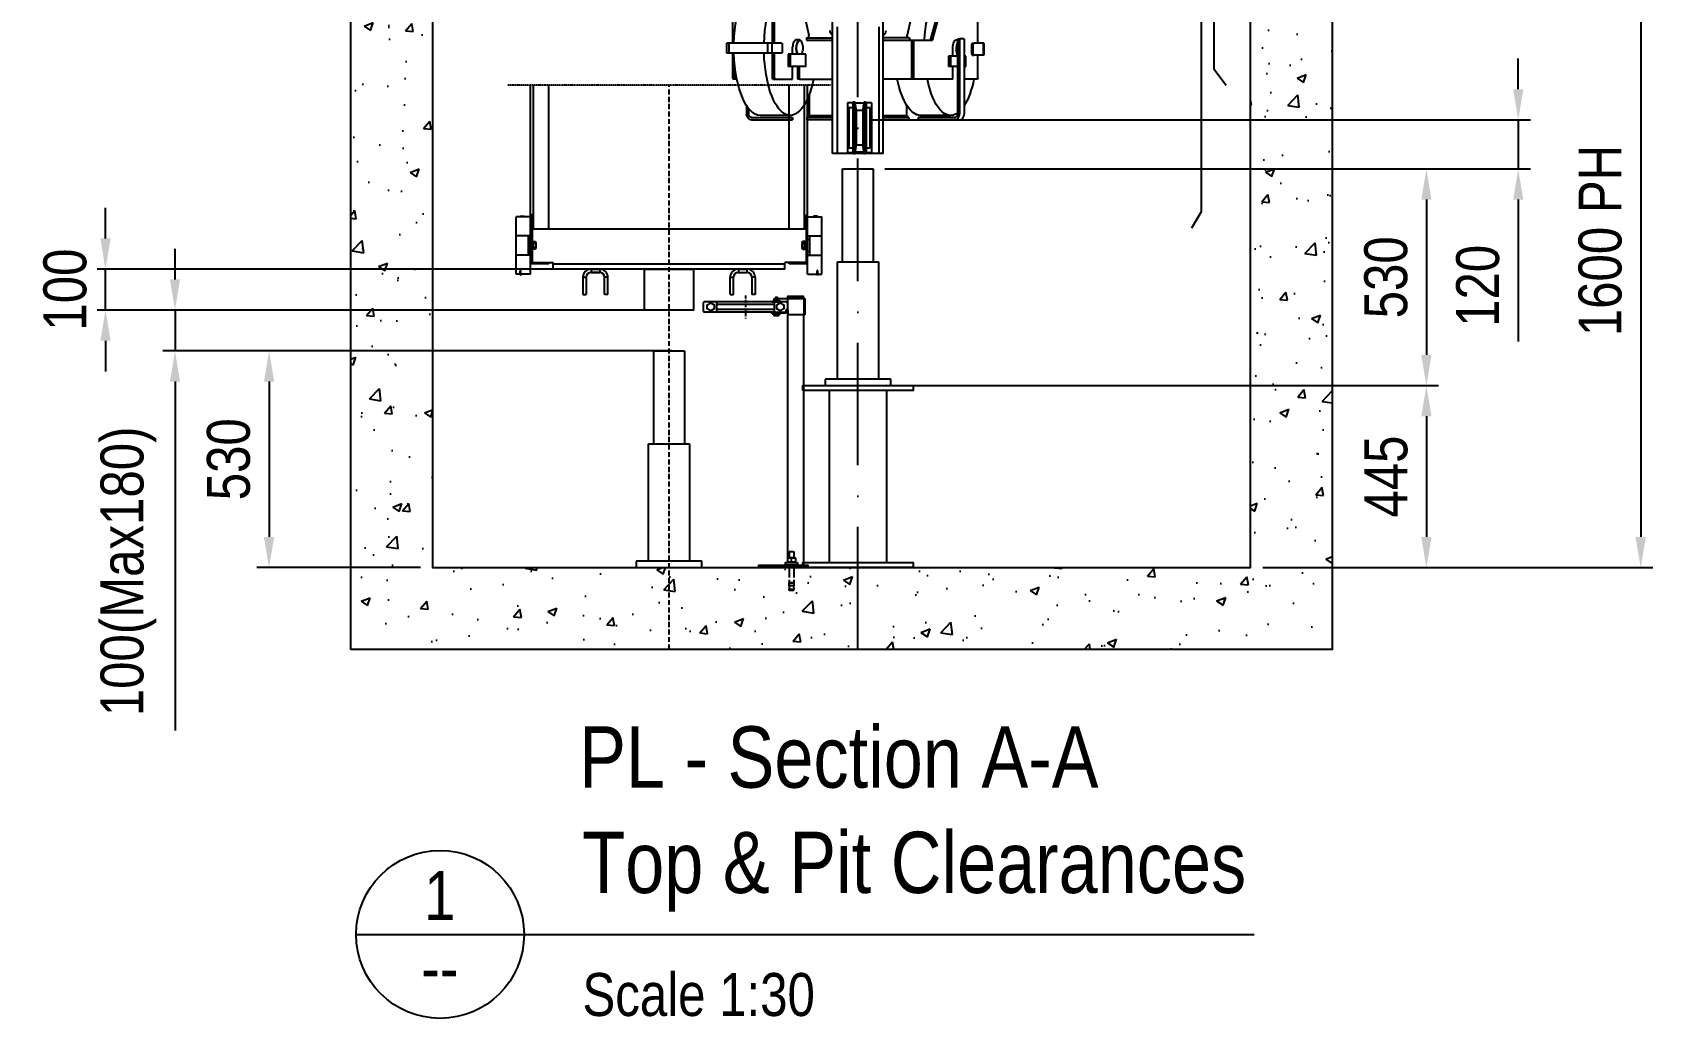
# Model space of a CAD drawing. Header units: millimetres. Extents: x 3615 to 23385, y 1892 to 17185.
# Drawn here: x 5367 to 9357, y 2201 to 4612 of the extents above; entities that cross this region are included whole.
import ezdxf
from ezdxf.enums import TextEntityAlignment as Align

# ---------------------------------------------------------------- set-up
doc = ezdxf.new("R2010")
doc.units = ezdxf.units.MM
doc.header["$MEASUREMENT"] = 0
doc.linetypes.add('ACAD_ISO02W100', pattern=[15, 12, -3])
doc.linetypes.add('ACAD_ISO10W100', pattern=[18, 12, -3, 0, -3])
for name, color, linetype in [('CarSlings', 252, 'Continuous'), ('CONT_25', 1, 'Continuous'), ('CONT_35', 2, 'Continuous'), ('CONT_70', 4, 'Continuous'), ('CWT', 252, 'Continuous'), ('DASH_25', 1, 'ACAD_ISO02W100'), ('DASHD_25', 1, 'ACAD_ISO10W100'), ('DIM_35', 7, 'Continuous'), ('HATCH_35', 2, 'Continuous'), ('TEXT_DWGTITLE', 7, 'Continuous')]:
    doc.layers.add(name, color=color, linetype=linetype)
doc.styles.add('Arial Main', font='ARIALN.TTF')
doc.styles.add('ARIAL-N', font='ARIALN.TTF')
doc.dimstyles.new('KONE_30', dxfattribs={"dimscale": 30, "dimtxt": 3.5, "dimasz": 2.5, "dimexe": 1, "dimexo": 1, "dimgap": 1.5, "dimtad": 1, "dimdec": 0, "dimzin": 0, "dimdsep": 46, "dimtxsty": 'ARIAL-N', "dimcen": 0, "dimclrd": 256, "dimclre": 256, "dimclrt": 256, "dimadec": 1, "dimazin": 3, "dimtfac": 1, "dimtdec": 0, "dimtmove": 0, "dimatfit": 0, "dimfxl": 1, "dimtfill": 1, "dimtolj": 1, "dimtzin": 0, "dimarcsym": 0})

# ---------------------------------------------------------------- blocks, each defined once
blk = doc.blocks.new('M004650412_PL1_PitShaft')
at = {"layer": 'HATCH_35'}
h = blk.add_hatch(dxfattribs=at)
h.set_pattern_fill('AR-CONC', color=254, scale=1.25)
h.set_pattern_definition([(50, (-40, 0), (227.731, -19.924), [23.812, -261.938]), (355, (-40, 0), (-44.054, 238.82), [19.05, -209.55]), (100.451, (-21.02, -1.66), (183.677, 218.897), [20.238, -222.613]), (46.184, (-40, 63.5), (338.85, -52.553), [35.72, -392.906]), (96.636, (-11.76, 59.12), (296.755, 309.283), [30.356, -333.92]), (351.184, (-40, 63.5), (296.755, 309.283), [28.575, -314.325]), (21, (-8.25, 47.62), (189.518, -127.831), [23.812, -261.938]), (326, (-8.25, 47.62), (77.253, 230.235), [19.05, -209.55]), (71.451, (7.54, 36.97), (266.77, 102.403), [20.238, -222.612]), (37.5, (-40, 0), (3.8608, 105.6938), [0, -207.01, 0, -212.725, 0, -210.344]), (7.5, (-40, 0), (83.5246, 125.2257), [0, -121.285, 0, -202.2475, 0, -80.169]), (327.5, (-110.8, 0), (169.4882, -7.161), [0, -79.375, 0, -247.65, 0, -328.6125]), (317.5, (-142.55, 0), (185.1615, 31.783), [0, -103.1875, 0, -164.465, 0, -233.3625])])
h.paths.add_polyline_path([(-1240, 50), (-1240, 1850), (-1040, 1850), (-1040, 250), (960, 250), (960, 1650), (1160, 1650), (1160, 50)])
h.paths.add_polyline_path([(1660, 1650), (1660, 1810), (960, 1810), (960, 1650)])
at = {"layer": 'CONT_70'}
blk.add_lwpolyline([(-1240, 50), (-1240, 1850), (-1040, 1850), (-1040, 250), (960, 250), (960, 1650), (1160, 1650), (1160, 50)], close=True, dxfattribs=at)
at = {"layer": 'DASHD_25', "ltscale": 25}
blk.add_line((0, 50), (0, 6050), dxfattribs=at)
blk = doc.blocks.new('M004650412_PL1_BufferExtension_HE495')
at = {"layer": 'CONT_35', "ltscale": 0.25}
for p, q in [((-70, 483), (-70, 62)), ((70, 483), (70, 62))]:
    blk.add_line(p, q, dxfattribs=at)
for points in [[(-135, 483), (-135, 495), (135, 495), (135, 483)], [(-135, 50), (-135, 62), (135, 62), (135, 50)]]:
    blk.add_lwpolyline(points, close=True, dxfattribs=at)
blk = doc.blocks.new('M004650412_PL1_Car_CYOB47')
at = {"layer": 'CONT_35', "linetype": 'Continuous', "ltscale": 0.25}
for p, q in [((-37.5, 530), (37.5, 530)), ((-37.5, 303), (-37.5, 530)), ((37.5, 530), (37.5, 303)), ((-50, 303), (50, 303)), ((-50, 16), (-50, 303)), ((50, 303), (50, 16)), ((-80, 16), (-80, 0)), ((80, 16), (-80, 16)), ((-80, 0), (80, 0)), ((80, 0), (80, 16))]:
    blk.add_line(p, q, dxfattribs=at)
blk = doc.blocks.new('M004650412_PL1_Car_CYOB47_with_extension')
for name, p in [('M004650412_PL1_Car_CYOB47', (0, 495)), ('M004650412_PL1_BufferExtension_HE495', (0, 0))]:
    blk.add_blockref(name, p)
blk = doc.blocks.new('M004650412_PL1_Pit_Car_GuideShoe_0')
at = {"layer": 'CONT_35'}
for p, q in [((-16.2, 123.8), (-29.1, 123.8)), ((-29.1, 123.8), (-29.1, 1.7)), ((-16.5, 122.4), (-16.5, 3.1)), ((-14, 122.4), (-14, 100.6)), ((13.9, 122.7), (-13.9, 122.7)), ((-10.5, 125.5), (-13.4, 125.5)), ((-10.5, 123), (-13.4, 123)), ((-10.5, 125.5), (-10.5, 123)), ((13.4, 125.5), (10.5, 125.5)), ((10.5, 125.5), (10.5, 123)), ((13.4, 123), (10.5, 123)), ((14, 100.6), (14, 122.4)), ((29.1, 123.8), (16.2, 123.8)), ((16.5, 122.4), (16.5, 3.1)), ((29.1, 123.8), (29.1, 1.7)), ((-16, 111.8), (-26, 111.8)), ((-26, 111.8), (-26, 13.7)), ((14, 104.7), (-14, 104.7)), ((-14, 100.6), (-14, 24.9)), ((-10, 99.8), (-14, 99.8)), ((-10.2, 98.9), (-10.2, 26.6)), ((-10, 99.8), (-8.3, 102)), ((-8.2, 104.7), (-8.2, 20.7)), ((8.2, 104.7), (8.2, 20.7)), ((8.3, 102), (10, 99.8)), ((14, 99.8), (10, 99.8)), ((10.3, 98.9), (10.3, 26.6)), ((14, 100.6), (14, 24.9)), ((26, 111.8), (16, 111.8)), ((26, 13.7), (26, 111.8)), ((-16.2, 1.7), (-29.1, 1.7)), ((-26, 13.7), (-16, 13.7)), ((-14, 26.6), (-10.2, 26.6)), ((-14, 24.9), (-14, 3.1)), ((-14, 20.7), (14, 20.7)), ((13.9, 2.7), (-13.9, 2.7)), ((-13.4, 2.5), (-10.5, 2.5)), ((-13.4, 0), (-10.5, 0)), ((-10.5, 0), (-10.5, 2.5)), ((-10, 25.7), (-8.3, 23.5)), ((8.3, 23.5), (10, 25.7)), ((10.3, 26.6), (14, 26.6)), ((10.5, 0), (10.5, 2.5)), ((10.5, 2.5), (13.4, 2.5)), ((10.5, 0), (13.4, 0)), ((14, 3.1), (14, 24.9)), ((16, 13.7), (26, 13.7)), ((29.1, 1.7), (16.2, 1.7))]:
    blk.add_line(p, q, dxfattribs=at)
for centre, radius, start, end in [((-13.4, 122.4), 3.1, 90, 180), ((-13.4, 122.4), 0.6, 90, 180), ((-68.2, 104.7), 60, 0, 17.4576), ((68.2, 104.7), 60, 162.5424, 180), ((13.4, 122.4), 3.1, 0, 90), ((13.4, 122.4), 0.6, 0, 90), ((-13.4, 3.1), 3.1, 180, 270), ((-13.4, 3.1), 0.6, 180, 270), ((-68.2, 20.7), 60, 342.5424, 0), ((68.2, 20.7), 60, 180, 197.4576), ((13.4, 3.1), 3.1, 270, 0), ((13.4, 3.1), 0.6, 270, 0)]:
    blk.add_arc(centre, radius, start, end, dxfattribs=at)
for centre, major_axis, ratio, start_param, end_param in [((-9.8, 98.9), (0, -1), 0.4, -2.660705, -1.570796), ((-9.2, 102.2), (-1, 0), 0.521739, 2.761086, 3.141593), ((9.3, 102.2), (-1, 0), 0.521739, 0, 0.380506), ((9.9, 98.9), (0, -1), 0.4, -4.712389, -3.62248), ((-9.8, 26.6), (0, -1), 0.4, -1.570796, -0.480887), ((-9.2, 23.3), (-1, 0), 0.521739, 3.141593, 3.522099), ((9.3, 23.3), (-1, 0), 0.521739, -0.380506, 0), ((9.9, 26.6), (0, -1), 0.4, 0.480887, 1.570796)]:
    blk.add_ellipse(centre, major_axis=major_axis, ratio=ratio, start_param=start_param, end_param=end_param, dxfattribs=at)
blk = doc.blocks.new('M004650412_PL1_CarSling')
at = {"layer": 'CONT_35'}
for p, q in [((-62, -82), (-62, 3573)), ((62, -82), (62, 3573)), ((-306.2, 188), (-306.2, 350)), ((-209, 188), (-209, 350)), ((-204.3, 188), (-204.3, 350)), ((-153, 357), (-120, 207)), ((153, 357), (120, 207)), ((177.2, 195), (217, 338)), ((181.9, 195), (221.6, 338)), ((293.5, 188), (293.5, 350)), ((-125.7, 201), (-125.7, 195)), ((-125.7, 201), (-62, 201)), ((-120, 201), (-120, 207)), ((-51, 228), (-51, -82)), ((51, 228), (51, -82)), ((125.7, 201), (62, 201)), ((120, 201), (120, 207)), ((125.7, 201), (125.7, 195)), ((-320.7, 163), (-320.7, 188)), ((-186.4, 188), (-320.7, 188)), ((-186.4, 163), (-320.7, 163)), ((-315.7, 188), (-315.7, 163)), ((-306.2, 102.5), (-306.2, 163)), ((-221.3, 188), (-221.3, 163)), ((-210.8, 188), (-210.8, 163)), ((-209, 102.5), (-209, 163)), ((-204.3, 102.5), (-204.3, 163)), ((-186.4, 188), (-185.5, 185.5)), ((-185.5, 165.5), (-186.4, 163)), ((-185.5, 185.5), (-185.5, 165.5)), ((-170.3, 161), (-170.3, 131)), ((-127.8, 161), (-170.3, 161)), ((-165.7, 161), (-165.7, 131)), ((-160.1, 161), (-160.1, 178)), ((-143, 195.5), (-153, 195.5)), ((-127.8, 131), (-127.8, 161)), ((-125.7, 195), (-62, 195)), ((62, 195), (181.9, 195)), ((132.8, 195), (131.8, 192.5)), ((131.8, 102.5), (131.8, 192.5)), ((136.5, 192.5), (137.4, 195)), ((136.5, 102.5), (136.5, 192.5)), ((231.8, 156), (231.8, 173)), ((244.6, 198), (243.6, 195.5)), ((243.6, 195.5), (243.6, 14)), ((244.6, 198), (249.2, 198)), ((248.3, 195.5), (249.2, 198)), ((248.3, 195.5), (248.3, 14)), ((258.7, 198), (249.2, 198)), ((258.7, 198), (259.6, 195.5)), ((259.6, 195.5), (259.6, 14)), ((279.3, 188), (278.3, 185.5)), ((278.3, 160.5), (278.3, 185.5)), ((278.3, 160.5), (279.3, 158)), ((279.3, 188), (283, 188)), ((282, 185.5), (283, 188)), ((282, 160.5), (282, 185.5)), ((283, 158), (282, 160.5)), ((308, 188), (283, 188)), ((307.4, 158), (307.4, 188)), ((308, 188), (308, 158)), ((-301.5, 102.5), (-301.5, 139.8)), ((-127.8, 131), (-170.3, 131)), ((-160.1, 100), (-160.1, 131)), ((-147.3, 100), (-147.3, 131)), ((-142.7, 100), (-142.7, 131)), ((221.6, 156), (221.6, 131)), ((243.6, 156), (221.6, 156)), ((243.6, 131), (221.6, 131)), ((226.2, 156), (226.2, 131)), ((231.8, 100), (231.8, 131)), ((264.1, 156), (259.6, 156)), ((259.6, 131), (264.1, 131)), ((264.1, 131), (264.1, 156)), ((279.3, 158), (283, 158)), ((308, 158), (283, 158)), ((293.5, 102.5), (293.5, 158)), ((-306.2, 102.5), (-305.2, 100)), ((-296, 100), (-305.2, 100)), ((-300.6, 100), (-301.5, 102.5)), ((-208, 100), (-209, 102.5)), ((-208, 100), (-203.4, 100)), ((-204.3, 102.5), (-203.4, 100)), ((-203.4, 100), (-160.1, 100)), ((-142.7, 100), (-147.3, 100)), ((-142.7, 100), (-62, 100)), ((-142.3, 100), (-142.3, 99.9)), ((231.8, 100), (62, 100)), ((131.8, 102.5), (132.8, 100)), ((137.4, 100), (136.5, 102.5)), ((292.5, 100), (259.6, 100)), ((293.5, 102.5), (292.5, 100)), ((-119, 62.6), (-119, 10)), ((-272.3, 35.7), (-272.3, 14)), ((-267.7, 29), (-267.7, 14)), ((-260.3, 6), (-160.1, 6)), ((-260.3, 0), (-160.1, 0)), ((-165.6, 11), (-239.1, 11)), ((-160.1, 6), (-160.1, 0)), ((-124.7, 6), (-124.7, 0)), ((-62, 6), (-124.7, 6)), ((-62, 0), (-124.7, 0)), ((-120, 10), (-120, 6)), ((-62, 10), (-120, 10)), ((120, 10), (62, 10)), ((124.7, 6), (62, 6)), ((124.7, 0), (62, 0)), ((119, 36.3), (119, 10)), ((120, 10), (120, 6)), ((124.7, 6), (124.7, 0)), ((147.4, 6), (147.4, 0)), ((236.2, 6), (147.4, 6)), ((247.6, 0), (147.4, 0)), ((226.6, 11), (153.1, 11)), ((62, -82), (-62, -82))]:
    blk.add_line(p, q, dxfattribs=at)
for centre, radius, start, end in [((-57, 219), 12, 180, 245.3757), ((57, 219), 12, 294.6243, 0), ((-142.7, 189.9), 4.69, 55.7562, 59.5876)]:
    blk.add_arc(centre, radius, start, end, dxfattribs=at)
at = {"layer": 'CONT_35', "extrusion": (0, 0, -1)}
for centre, start_param, end_param in [((-239.1, 173), 4.802331, 6.283185), ((226.6, 173), 4.84451, 6.133344), ((-165.6, 173), 4.802331, 5.544469), ((-239.1, 178), 3.141593, 4.622447), ((-165.6, 178), 8.339951, 10.905633), ((153.1, 178), 3.141593, 4.226419), ((226.6, 178), 2.873564, 4.226419), ((226.6, 178), 2.056766, 2.602933)]:
    blk.add_ellipse(centre, major_axis=(0, 167), ratio=0.385551, start_param=start_param, end_param=end_param, dxfattribs=at)
at = {"layer": 'CONT_35'}
for points, knots in [([(-153, 195.6), (-154.2, 195), (-156.4, 192.4), (-159.3, 184.8), (-160.1, 177.9), (-160.1, 178)], [0, 0, 0, 0, 0.162988, 0.393765, 1, 1, 1, 1]), ([(-143, 195.5), (-145.1, 195.5), (-147.5, 192.6), (-149, 189.3), (-150.2, 185.7), (-151.2, 180.7), (-151.7, 174.2), (-151.4, 172.6), (-150.5, 166.4), (-149.3, 162.7), (-148.6, 161)], [0, 0, 0, 0, 0.147741, 0.203378, 0.266007, 0.408332, 0.564924, 0.72373, 0.872397, 1, 1, 1, 1]), ([(-147.1, 161), (-147.9, 162.7), (-149.2, 166.6), (-150.2, 173.1), (-150.3, 175.1), (-149.7, 181.9), (-148.2, 187.7), (-146.4, 191.6), (-144.6, 193.6), (-143.2, 194.4), (-141.7, 194.6), (-140.8, 194.2), (-140.3, 194)], [0, 0, 0, 0, 0.12898, 0.283006, 0.44813, 0.608468, 0.748944, 0.858329, 0.900389, 0.935436, 0.966959, 1, 1, 1, 1]), ([(-139.5, 193.4), (-140.5, 194.5), (-141.3, 195.1), (-142.3, 195.5), (-143, 195.5)], [0, 0, 0, 0, 0.280787, 1, 1, 1, 1]), ([(-137.1, 161), (-136.3, 162.7), (-135, 166.6), (-134, 173.1), (-133.9, 175.1), (-134.5, 181.9), (-136, 187.7), (-137.8, 191.6), (-139.4, 193.3), (-140, 193.8), (-140.1, 193.8)], [0, 0, 0, 0, 0.1289801, 0.283006, 0.4481304, 0.6084675, 0.748944, 0.8583295, 0.9003891, 0.9084269, 0.9084269, 0.9084269, 0.9084269]), ([(231.8, 173), (231.8, 177.9), (232.5, 184.8), (235.5, 192.4), (237.7, 195), (238.8, 195.6)], [0, 0, 0, 0, 0.606235, 0.837012, 1, 1, 1, 1]), ([(243.6, 190.8), (242.5, 188.4), (240.9, 182.6), (240.1, 173.6), (240.7, 164.4), (242.2, 158.5), (243.3, 156)], [0, 0, 0, 0, 0.224526, 0.494938, 0.768084, 1, 1, 1, 1]), ([(-260.3, 0), (-261.8, 0), (-265, 0.7), (-269, 4.6), (-271.7, 8.9), (-272.3, 12.3), (-272.3, 14)], [0, 0, 0, 0, 0.241024, 0.487401, 0.741156, 1, 1, 1, 1]), ([(-260.3, 6), (-262.2, 6), (-266.2, 7.9), (-267.7, 12), (-267.7, 14)], [0, 0, 0, 0, 0.486364, 1, 1, 1, 1]), ([(236.2, 6), (238.1, 6), (242.2, 7.9), (243.6, 12), (243.6, 14)], [0, 0, 0, 0, 0.486364, 1, 1, 1, 1]), ([(236.2, 0), (237.8, 0), (241, 0.7), (245, 3.6), (247.7, 8.9), (248.3, 12.3), (248.3, 14)], [0, 0, 0, 0, 0.241024, 0.487401, 0.741156, 1, 1, 1, 1]), ([(247.6, 0), (249.1, 0), (252.4, 0.7), (256.4, 3.6), (259, 8.9), (259.6, 12.3), (259.6, 14)], [0, 0, 0, 0, 0.241024, 0.487401, 0.741156, 1, 1, 1, 1])]:
    blk.add_open_spline(points, degree=3, knots=knots, dxfattribs=at)
for points in [[(-151.4, 196), (-151.9, 196), (-152.5, 195.8), (-153, 195.6)], [(-149.7, 195.6), (-150.2, 195.8), (-150.8, 196), (-151.4, 196)], [(238.8, 195.6), (239.3, 195.8), (239.9, 196), (240.5, 196)], [(240.5, 196), (241.1, 196), (241.7, 195.8), (243.6, 195.5)]]:
    blk.add_open_spline(points, degree=3, dxfattribs=at)
blk.add_blockref('M004650412_PL1_Pit_Car_GuideShoe_0', (3.7, -82))
blk = doc.blocks.new('M004650412_PL1_Cwt_CYOB47')
at = {"layer": 'CONT_35', "linetype": 'Continuous', "ltscale": 0.25}
for p, q in [((-37.5, 530), (37.5, 530)), ((-37.5, 303), (-37.5, 530)), ((37.5, 530), (37.5, 303)), ((-50, 303), (50, 303)), ((-50, 16), (-50, 303)), ((50, 303), (50, 16)), ((-80, 16), (-80, 0)), ((80, 16), (-80, 16)), ((-80, 0), (80, 0)), ((80, 0), (80, 16))]:
    blk.add_line(p, q, dxfattribs=at)
blk = doc.blocks.new('M004650412_PL1_Cwt_CYOB47_without_extension')
blk.add_blockref('M004650412_PL1_Cwt_CYOB47', (0, 0))
blk = doc.blocks.new('M004650412_PL1_LanDoorA_0')
at = {"layer": 'CONT_35', "ltscale": 0.25}
for p, q in [((-90, 0), (-90, -400)), ((-90, -400), (-60, -440))]:
    blk.add_line(p, q, dxfattribs=at)
blk = doc.blocks.new('M004650412_PL1_CarDoorA')
at = {"layer": 'CONT_35', "ltscale": 0.25}
blk.add_lwpolyline([(50, -30), (50, -750), (27, -790)], dxfattribs=at)
blk = doc.blocks.new('M004650412_PL1_Car_CompensationCableGuide')
at = {"layer": 'CONT_25', "ltscale": 30.7}
for p, q in [((-102.5, 627), (-102.5, 648)), ((73.5, 650), (-100.5, 650)), ((-70.8, 647), (-70.8, 628)), ((70.4, 643.5), (-70.4, 643.5)), ((70.8, 628), (70.8, 647)), ((78.5, 658), (102.5, 658)), ((102.5, 662), (102.5, 659)), ((141.5, 658), (102.5, 658)), ((141.5, 663), (103.5, 663)), ((142.5, 659), (142.5, 662)), ((73.5, 625), (-100.5, 625)), ((70.4, 631.5), (-70.4, 631.5)), ((99.5, 625), (98.5, 625)), ((102.5, 628), (102.5, 630.8)), ((102.5, 630.8), (102.5, 12)), ((142.5, 6), (142.5, 618))]:
    blk.add_line(p, q, dxfattribs=at)
at = {"layer": 'CONT_25', "ltscale": 10}
for p, q in [((65.5, 651.6), (71.2, 651.6)), ((65.5, 651.6), (65.5, 650)), ((65.5, 650), (73.5, 650)), ((73.5, 651.6), (70.5, 651.6)), ((72.5, 658), (72.5, 656.8)), ((72.5, 650), (72.5, 650)), ((72.5, 650), (72.5, 650)), ((72.6, 652), (72.6, 656.4)), ((75.5, 651.6), (75.5, 651.6)), ((65.5, 622), (71.2, 622)), ((65.5, 622), (65.5, 620.4)), ((65.5, 620.4), (75.5, 620.4)), ((85.5, 622), (70.5, 622)), ((80.5, 620), (70.5, 620)), ((79.8, 616.4), (71.2, 616.4)), ((72.5, 620.4), (72.5, 620.4)), ((72.6, 616.8), (72.6, 620)), ((78.4, 616.8), (78.4, 620)), ((78.5, 620.4), (78.5, 620.4)), ((80.5, 620.4), (85.5, 620.4)), ((85.5, 622), (85.5, 620.4))]:
    blk.add_line(p, q, dxfattribs=at)
at = {"layer": 'CONT_25', "ltscale": 0.6}
for p, q in [((85.5, 651.6), (73.5, 651.6)), ((99.5, 650), (73.5, 650)), ((78.4, 652), (78.4, 656.4)), ((78.5, 656.8), (78.5, 658)), ((85.5, 651.6), (85.5, 650)), ((102.5, 658), (102.5, 630.8)), ((142.5, 658), (142.5, 618)), ((73.5, 625), (98.5, 625)), ((112.5, 14.2), (112.5, 23.1))]:
    blk.add_line(p, q, dxfattribs=at)
at = {"layer": 'CONT_25'}
for p, q in [((103.5, 658), (145.5, 658)), ((145.5, 658), (145.5, 618)), ((63.5, 622), (63.5, 625)), ((63.5, 625), (73.5, 625)), ((98.5, 622), (63.5, 622)), ((98.5, 628), (98.5, 622)), ((104.5, 618), (104.5, 628)), ((145.5, 618), (104.5, 618))]:
    blk.add_line(p, q, dxfattribs=at)
at = {"layer": 'CONT_25', "ltscale": 2}
for p, q in [((103, 23.1), (106.3, 23.9)), ((103, 23.9), (103, 23.1)), ((106.3, 23.9), (103, 23.9)), ((103, 23.1), (103, 14.2)), ((103, 14.2), (103, 13.4)), ((106.3, 13.4), (103, 14.2)), ((103, 13.4), (106.3, 13.4)), ((106.3, 23.9), (109.2, 23.9)), ((109.2, 13.4), (106.3, 13.4)), ((107.5, 39.3), (106.5, 38.3)), ((106.5, 38.3), (106.5, 23.9)), ((106.5, 13.4), (106.5, 12)), ((107.5, 39.3), (117.5, 39.3)), ((109.2, 23.9), (112.5, 23.1)), ((115.8, 23.9), (109.2, 23.9)), ((112.5, 14.2), (109.2, 13.4)), ((109.2, 13.4), (115.8, 13.4)), ((112.5, 23.1), (115.8, 23.9)), ((115.8, 13.4), (112.5, 14.2)), ((115.8, 23.9), (118.7, 23.9)), ((118.7, 13.4), (115.8, 13.4)), ((117.5, 39.3), (118.5, 38.3)), ((118.5, 38.3), (118.5, 23.9)), ((118.5, 13.4), (118.5, 12)), ((118.7, 23.9), (122, 23.1)), ((122, 23.9), (118.7, 23.9)), ((122, 14.2), (118.7, 13.4)), ((118.7, 13.4), (122, 13.4)), ((122, 23.1), (122, 23.9)), ((122, 23.1), (122, 14.2)), ((122, 13.4), (122, 14.2))]:
    blk.add_line(p, q, dxfattribs=at)
at = {"layer": 'CONT_25', "ltscale": 10}
for points in [[(-93.5, 642.4), (-85, 647.3), (-76.5, 642.4), (-76.5, 632.6), (-85, 627.7), (-93.5, 632.6)], [(76.5, 642.4), (85, 647.3), (93.5, 642.4), (93.5, 632.6), (85, 627.7), (76.5, 632.6)]]:
    blk.add_lwpolyline(points, close=True, dxfattribs=at)
at = {"layer": 'CONT_25', "ltscale": 30.7}
for points in [[(-70.4, 643.5), (-70.7, 643.5), (-70.8, 643.5)], [(70.8, 643.5), (70.7, 643.5), (70.4, 643.5)], [(-70.8, 631.5), (-70.7, 631.5), (-70.4, 631.5)], [(70.4, 631.5), (70.7, 631.5), (70.8, 631.5)], [(152.5, 0), (32.5, 0), (32.5, 6), (152.5, 6), (152.5, 0)]]:
    blk.add_lwpolyline(points, dxfattribs=at)
at = {"layer": 'CONT_25', "ltscale": 10}
for points in [[(73.5, 656.8), (70.5, 656.8), (69.7, 656.4), (69.7, 652), (70.5, 651.6), (73.5, 651.6)], [(78.5, 658), (78.5, 658.9), (78, 660.4), (73, 660.4), (72.5, 658.9), (72.5, 658)], [(85.5, 622), (64.2, 622), (64.2, 622)], [(70.5, 620), (69.7, 620), (69.7, 616.8), (70.5, 616.4), (75.5, 616.4)], [(80.5, 620), (80.5, 620.4), (70.5, 620.4), (70.5, 620)], [(75.5, 616.4), (80.5, 616.4), (81.3, 616.8), (81.3, 620), (80.5, 620)]]:
    blk.add_lwpolyline(points, dxfattribs=at)
at = {"layer": 'CONT_25', "ltscale": 0.6}
for points in [[(73.5, 651.6), (80.5, 651.6), (81.3, 652), (81.3, 656.4), (80.5, 656.8), (73.5, 656.8)], [(73.5, 650), (75.5, 650), (86.8, 650), (86.8, 650)]]:
    blk.add_lwpolyline(points, dxfattribs=at)
at = {"layer": 'CONT_25', "ltscale": 2}
blk.add_lwpolyline([(127.5, 12), (127.5, 6), (97.5, 6), (97.5, 12)], close=True, dxfattribs=at)
at = {"layer": 'CONT_25', "ltscale": 30.7}
for centre, radius, start, end in [((-100.5, 648), 2, 90, 180), ((-67.8, 647), 3, 90, 180), ((67.8, 647), 3, 0, 90), ((103.5, 662), 1, 90, 180), ((103.5, 659), 1, 180, 270), ((141.5, 662), 1, 0, 90), ((141.5, 659), 1, 270, 0), ((-100.5, 627), 2, 180, 270), ((-67.8, 628), 3, 180, 270), ((67.8, 628), 3, 270, 0), ((99.5, 628), 3, 270, 0)]:
    blk.add_arc(centre, radius, start, end, dxfattribs=at)
at = {"layer": 'CONT_25', "ltscale": 10}
for centre, radius, start, end in [((71.2, 654.2), 2.56, 55.5928, 124.3613), ((71.2, 654.2), 2.56, 235.5928, 304.3613), ((75.5, 647.2), 9.55, 102.1388, 107.565), ((75.5, 661.2), 9.55, 252.3891, 257.8271), ((71.2, 619), 2.56, 235.5928, 304.3613), ((75.5, 626), 9.55, 252.3891, 287.565), ((79.8, 619), 2.56, 235.5928, 304.3613)]:
    blk.add_arc(centre, radius, start, end, dxfattribs=at)
at = {"layer": 'CONT_25', "ltscale": 0.6}
for centre, radius, start, end in [((75.5, 647.2), 9.55, 72.3891, 102.1388), ((75.5, 661.2), 9.55, 257.8271, 287.565), ((79.8, 654.2), 2.56, 55.5928, 124.3613), ((79.8, 654.2), 2.56, 235.5928, 304.3613), ((99.5, 647), 3, 0, 90)]:
    blk.add_arc(centre, radius, start, end, dxfattribs=at)
at = {"layer": 'CONT_25'}
blk.add_arc((101.5, 628), 3, 0, 180, dxfattribs=at)
at = {"layer": 'DASH_25', "ltscale": 2}
for p, q in [((106.5, 0), (106.5, -36.8)), ((106.5, -36.8), (118.5, -36.8)), ((106.7, -37.2), (106.7, -44.8)), ((106.7, -37.2), (118.6, -37.2)), ((107.2, -37.2), (107.2, -36.8)), ((117.8, -37.2), (117.8, -36.8)), ((118.5, 0), (118.5, -36.8)), ((118.6, -37.2), (118.6, -44.8)), ((107.2, -44.8), (106.5, -52.8)), ((106.5, -52.8), (112.5, -52.8)), ((106.5, -55.8), (106.5, -52.8)), ((112.5, -55.8), (106.5, -55.8)), ((118.6, -44.8), (106.7, -44.8)), ((112.5, -52.8), (118.5, -52.8)), ((118.5, -55.8), (112.5, -55.8)), ((117.8, -44.8), (118.5, -52.8)), ((118.5, -55.8), (118.5, -52.8))]:
    blk.add_line(p, q, dxfattribs=at)
at = {"layer": 'DASH_25', "ltscale": 0.6}
for p, q in [((106.7, -37.2), (106.7, -37.2)), ((106.7, -44.8), (106.7, -37.2)), ((106.7, -44.8), (106.7, -44.8))]:
    blk.add_line(p, q, dxfattribs=at)
at = {"layer": 'DASHD_25', "ltscale": 0.6}
blk.add_line((0, 665.7), (0, 609.3), dxfattribs=at)
blk = doc.blocks.new('M004650412_PL1_Cwt_BSPlate_0')
at = {"layer": 'CONT_35'}
blk.add_lwpolyline([(-60, 0), (60, 0), (60, -100), (-60, -100)], close=True, dxfattribs=at)
blk = doc.blocks.new('*U29')
at = {"layer": 'CWT'}
for p, q in [((-339, 13), (-339, 450)), ((-331, 98), (-331, 450)), ((-294, 98), (-294, 450)), ((294, 98), (294, 450)), ((331, 98), (331, 450)), ((339, 13), (339, 450)), ((339, 98), (-339, 98)), ((-339, 16), (-283, 16)), ((-294, 13), (-339, 13)), ((-294, 13), (-294, 16)), ((-283, 0), (-283, 16)), ((283, 12), (-283, 12)), ((283, 0), (-283, 0)), ((339, 16), (283, 16)), ((283, 0), (283, 16)), ((294, 13), (294, 16)), ((339, 13), (294, 13))]:
    blk.add_line(p, q, dxfattribs=at)
at = {"layer": 'CWT', "linetype": 'Continuous'}
for p, q in [((-190.5, 0), (-190.5, -8)), ((-190.5, 0), (-169.5, 0)), ((-169.5, 0), (-169.5, -8)), ((-210.5, -20), (-202.5, -20)), ((-210.5, -20), (-210.5, -62)), ((-202.5, -20), (-202.5, -62)), ((-190.5, 0), (-190.5, -8)), ((-190.5, -8), (-169.5, -8)), ((-169.5, -8), (-190.5, -8)), ((-169.5, 0), (-169.5, -8)), ((-149.5, -20), (-157.5, -20)), ((-157.5, -62), (-157.5, -20)), ((-149.5, -62), (-149.5, -20)), ((149.5, -20), (157.5, -20)), ((149.5, -62), (149.5, -20)), ((157.5, -62), (157.5, -20)), ((169.5, 0), (190.5, 0)), ((169.5, 0), (169.5, -8)), ((169.5, -8), (190.5, -8)), ((190.5, 0), (190.5, -8)), ((210.5, -20), (202.5, -20)), ((202.5, -20), (202.5, -62)), ((210.5, -20), (210.5, -62)), ((-210.5, -62), (-202.5, -62)), ((-149.5, -62), (-157.5, -62)), ((149.5, -62), (157.5, -62)), ((210.5, -62), (202.5, -62))]:
    blk.add_line(p, q, dxfattribs=at)
for centre, radius, start, end in [((-190.5, -20), 20, 90, 180), ((-190.5, -20), 12, 90, 180), ((-169.5, -20), 20, 0, 90), ((-169.5, -20), 12, 0, 90), ((169.5, -20), 20, 90, 180), ((169.5, -20), 12, 90, 180), ((190.5, -20), 20, 0, 90), ((190.5, -20), 12, 0, 90)]:
    blk.add_arc(centre, radius, start, end, dxfattribs=at)
at = {"layer": 'DASHD_25', "ltscale": 0.25}
blk.add_line((395.1, 450), (-395, 450), dxfattribs=at)
blk = doc.blocks.new('KONE-COM-SLG6-SIDE_BOTTOM')
at = {"layer": 'CarSlings'}
for p, q in [((-39, -70), (-39, 70)), ((-4, 70), (-39, 70)), ((-26.2, 71.9), (-18, 71.9)), ((-26.2, 70.4), (-18, 70.4)), ((-18, 71.9), (-18, 70.4)), ((0, 75), (-4, 75)), ((-4, -70), (-4, 70)), ((-4, 23.5), (-39, 23.5)), ((-9, -23.5), (-9, 23.5)), ((-4, 14.5), (-9, 14.5)), ((0, -9), (0, 9)), ((0, 9), (2.2, 9)), ((2.2, 9), (2.2, -9)), ((2.2, -8.2), (2.2, 8.2)), ((2.6, 9.4), (8.6, 9.4)), ((2.6, -9.4), (2.6, 9.4)), ((8.6, 4.7), (2.6, 4.7)), ((2.6, 4.7), (8.6, 4.7)), ((9.2, 7.1), (9.2, -7.1)), ((-4, -23.5), (-39, -23.5)), ((-4, -14.5), (-9, -14.5)), ((2.2, -9), (0, -9)), ((8.6, -4.7), (2.6, -4.7)), ((2.6, -4.7), (8.6, -4.7)), ((2.6, -9.4), (2.6, -8.6)), ((8.6, -9.4), (2.6, -9.4)), ((-28.8, -70), (-39, -70)), ((-28.8, -71.1), (-28.8, -61.1)), ((-28.8, -61.1), (-27.2, -61.1)), ((-27.2, -71.1), (-27.2, -61.1)), ((-4, -70), (-27.2, -70))]:
    blk.add_line(p, q, dxfattribs=at)
blk.add_lwpolyline([(0, 75), (0, -45), (-4, -45), (-4, 75)], dxfattribs=at)
for centre, radius, start, end in [((-26.2, 69.4), 2.5, 90, 165.0521), ((-26.2, 69.4), 1, 90, 139.8456), ((2.6, 8.2), 0.4, 90.0081, 179.9977), ((4.5, 7.1), 4.72, 329.9991, 30.0009), ((-8.7, 0), 17.9, 344.738, 15.262), ((2.6, -8.2), 0.4, 180.0243, 269.9756), ((4.5, -7.1), 4.72, 329.9991, 30.0009), ((-28, -71.1), 0.75, 180, 0)]:
    blk.add_arc(centre, radius, start, end, dxfattribs=at)
blk = doc.blocks.new('M004650412_PL1_Shaft_PitSectionView')
at = {"layer": 'DASHD_25'}
blk.add_lwpolyline([(-462, 50), (-462, 1430)], dxfattribs=at)
for name, p in [('M004650412_PL1_PitShaft', (0, 0)), ('M004650412_PL1_CarSling', (0, 1345)), ('M004650412_PL1_CarDoorA', (789, 1870)), ('M004650412_PL1_LanDoorA_0', (960, 1870)), ('*U29', (-462, 980)), ('M004650412_PL1_Car_CYOB47_with_extension', (0, 200)), ('KONE-COM-SLG6-SIDE_BOTTOM', (-797, 1038)), ('M004650412_PL1_Cwt_BSPlate_0', (-462, 980)), ('M004650412_PL1_Car_CompensationCableGuide', (-275, 250)), ('M004650412_PL1_Cwt_CYOB47_without_extension', (-462, 250))]:
    blk.add_blockref(name, p)
at = {"xscale": -1}
blk.add_blockref('KONE-COM-SLG6-SIDE_BOTTOM', (-127, 1038), dxfattribs=at)
blk = doc.blocks.new('*D87')
at = {"layer": 'Defpoints', "color": 0, "transparency": 16777216}
for p in [(7519.7, 3748.9), (8344.7, 3303.9), (8774.7, 3303.9)]:
    blk.add_point(p, dxfattribs=at)
at = {"layer": 'DIM_35', "lineweight": -2, "transparency": 16777216}
for p, q in [((7549.7, 3748.9), (8804.7, 3748.9)), ((8774.7, 3673.9), (8774.7, 3378.9)), ((8374.7, 3303.9), (8804.7, 3303.9))]:
    blk.add_line(p, q, dxfattribs=at)
at = {"layer": 'DIM_35', "transparency": 16777216}
for points in [[(8762.2, 3673.9), (8787.2, 3673.9), (8774.7, 3748.9)], [(8762.2, 3378.9), (8787.2, 3378.9), (8774.7, 3303.9)]]:
    blk.add_solid(points, dxfattribs=at)
at = {"layer": 'DIM_35', "transparency": 16777216, "insert": (8676.3, 3526.4), "char_height": 105, "attachment_point": 5, "rotation": 90, "style": 'ARIAL-N', "bg_fill": 3, "box_fill_scale": 1.25, "bg_fill_color": 256, "bg_fill_true_color": 13158600, "bg_fill_transparency": 0}
blk.add_mtext('\\A1;445', dxfattribs=at)
blk = doc.blocks.new('*D88')
at = {"layer": 'Defpoints', "color": 0, "transparency": 16777216}
for p in [(7420.4, 4278.9), (7464.7, 3748.9), (8774.7, 3748.9)]:
    blk.add_point(p, dxfattribs=at)
at = {"layer": 'DIM_35', "lineweight": -2, "transparency": 16777216}
for p, q in [((7450.4, 4278.9), (8804.7, 4278.9)), ((8774.7, 4203.9), (8774.7, 3823.9)), ((7494.7, 3748.9), (8804.7, 3748.9))]:
    blk.add_line(p, q, dxfattribs=at)
at = {"layer": 'DIM_35', "transparency": 16777216}
for points in [[(8762.2, 4203.9), (8787.2, 4203.9), (8774.7, 4278.9)], [(8762.2, 3823.9), (8787.2, 3823.9), (8774.7, 3748.9)]]:
    blk.add_solid(points, dxfattribs=at)
at = {"layer": 'DIM_35', "transparency": 16777216, "insert": (8676, 4013.9), "char_height": 105, "attachment_point": 5, "rotation": 90, "style": 'ARIAL-N', "bg_fill": 3, "box_fill_scale": 1.25, "bg_fill_color": 256, "bg_fill_true_color": 13158600, "bg_fill_transparency": 0}
blk.add_mtext('\\A1;530', dxfattribs=at)
blk = doc.blocks.new('*D89')
at = {"layer": 'Defpoints', "color": 0, "transparency": 16777216}
for p in [(7383.6, 4398.9), (7420.4, 4278.9), (8999.3, 4278.9)]:
    blk.add_point(p, dxfattribs=at)
at = {"layer": 'DIM_35', "lineweight": -2, "transparency": 16777216}
for p, q in [((8999.3, 4473.9), (8999.3, 4548.9)), ((7413.6, 4398.9), (9029.3, 4398.9)), ((8999.3, 4398.9), (8999.3, 4278.9)), ((7450.4, 4278.9), (9029.3, 4278.9)), ((8999.3, 4203.9), (8999.3, 3857.1))]:
    blk.add_line(p, q, dxfattribs=at)
at = {"layer": 'DIM_35', "transparency": 16777216}
for points in [[(8986.8, 4473.9), (9011.8, 4473.9), (8999.3, 4398.9)], [(8986.8, 4203.9), (9011.8, 4203.9), (8999.3, 4278.9)]]:
    blk.add_solid(points, dxfattribs=at)
at = {"layer": 'DIM_35', "transparency": 16777216, "insert": (8900.7, 3993), "char_height": 105, "attachment_point": 5, "rotation": 90, "style": 'ARIAL-N', "bg_fill": 3, "box_fill_scale": 1.25, "bg_fill_color": 256, "bg_fill_true_color": 13158600, "bg_fill_transparency": 0}
blk.add_mtext('\\A1;120', dxfattribs=at)
blk = doc.blocks.new('*D90')
at = {"layer": 'Defpoints', "color": 0, "transparency": 16777216}
for p in [(8344.7, 4903.9), (8344.7, 3303.9), (9298.7, 3303.9)]:
    blk.add_point(p, dxfattribs=at)
at = {"layer": 'DIM_35', "lineweight": -2, "transparency": 16777216}
for p, q in [((8374.7, 4903.9), (9328.7, 4903.9)), ((9298.7, 4828.9), (9298.7, 3378.9)), ((8374.7, 3303.9), (9328.7, 3303.9))]:
    blk.add_line(p, q, dxfattribs=at)
at = {"layer": 'DIM_35', "transparency": 16777216}
for points in [[(9286.2, 4828.9), (9311.2, 4828.9), (9298.7, 4903.9)], [(9286.2, 3378.9), (9311.2, 3378.9), (9298.7, 3303.9)]]:
    blk.add_solid(points, dxfattribs=at)
at = {"layer": 'DIM_35', "transparency": 16777216, "insert": (9200, 4103.9), "char_height": 105, "attachment_point": 5, "rotation": 90, "style": 'ARIAL-N', "bg_fill": 3, "box_fill_scale": 1.25, "bg_fill_color": 256, "bg_fill_true_color": 13158600, "bg_fill_transparency": 0}
blk.add_mtext('\\A1;1600 PH', dxfattribs=at)
blk = doc.blocks.new('*D93')
at = {"layer": 'Defpoints', "color": 0, "transparency": 16777216}
for p in [(6958.4, 3833.9), (5944.7, 3303.9), (6344.7, 3303.9)]:
    blk.add_point(p, dxfattribs=at)
at = {"layer": 'DIM_35', "lineweight": -2, "transparency": 16777216}
for p, q in [((6928.4, 3833.9), (5914.7, 3833.9)), ((5944.7, 3758.9), (5944.7, 3378.9)), ((6314.7, 3303.9), (5914.7, 3303.9))]:
    blk.add_line(p, q, dxfattribs=at)
at = {"layer": 'DIM_35', "transparency": 16777216}
for points in [[(5932.2, 3758.9), (5957.2, 3758.9), (5944.7, 3833.9)], [(5932.2, 3378.9), (5957.2, 3378.9), (5944.7, 3303.9)]]:
    blk.add_solid(points, dxfattribs=at)
at = {"layer": 'DIM_35', "transparency": 16777216, "insert": (5846, 3568.9), "char_height": 105, "attachment_point": 5, "rotation": 90, "style": 'ARIAL-N', "bg_fill": 3, "box_fill_scale": 1.25, "bg_fill_color": 256, "bg_fill_true_color": 13158600, "bg_fill_transparency": 0}
blk.add_mtext('\\A1;530', dxfattribs=at)
blk = doc.blocks.new('*D94')
at = {"layer": 'Defpoints', "color": 0, "transparency": 16777216}
for p in [(6958.4, 3933.9), (5714.7, 3833.9), (6958.4, 3833.9)]:
    blk.add_point(p, dxfattribs=at)
at = {"layer": 'DIM_35', "lineweight": -2, "transparency": 16777216}
for p, q in [((5714.7, 4008.9), (5714.7, 4083.9)), ((6928.4, 3933.9), (5684.7, 3933.9)), ((5714.7, 3933.9), (5714.7, 3833.9)), ((6928.4, 3833.9), (5684.7, 3833.9)), ((5714.7, 3758.9), (5714.7, 2905.4))]:
    blk.add_line(p, q, dxfattribs=at)
at = {"layer": 'DIM_35', "transparency": 16777216}
for points in [[(5702.2, 4008.9), (5727.2, 4008.9), (5714.7, 3933.9)], [(5702.2, 3758.9), (5727.2, 3758.9), (5714.7, 3833.9)]]:
    blk.add_solid(points, dxfattribs=at)
at = {"layer": 'DIM_35', "transparency": 16777216, "insert": (5600.8, 3294.6), "char_height": 105, "attachment_point": 5, "rotation": 90, "style": 'ARIAL-N', "bg_fill": 3, "box_fill_scale": 1.25, "bg_fill_color": 256, "bg_fill_true_color": 13158600, "bg_fill_transparency": 0}
blk.add_mtext('\\A1;100(Max180)', dxfattribs=at)
blk = doc.blocks.new('*D95')
at = {"layer": 'Defpoints', "color": 0, "transparency": 16777216}
for p in [(5544.7, 4033.9), (6922.7, 4033.9), (6922.7, 3933.9)]:
    blk.add_point(p, dxfattribs=at)
at = {"layer": 'DIM_35', "lineweight": -2, "transparency": 16777216}
for p, q in [((5544.7, 4108.9), (5544.7, 4183.9)), ((6892.7, 4033.9), (5514.7, 4033.9)), ((5544.7, 3933.9), (5544.7, 4033.9)), ((6892.7, 3933.9), (5514.7, 3933.9)), ((5544.7, 3858.9), (5544.7, 3783.9))]:
    blk.add_line(p, q, dxfattribs=at)
at = {"layer": 'DIM_35', "transparency": 16777216}
for points in [[(5532.2, 4108.9), (5557.2, 4108.9), (5544.7, 4033.9)], [(5532.2, 3858.9), (5557.2, 3858.9), (5544.7, 3933.9)]]:
    blk.add_solid(points, dxfattribs=at)
at = {"layer": 'DIM_35', "transparency": 16777216, "insert": (5446, 3983.9), "char_height": 105, "attachment_point": 5, "rotation": 90, "style": 'ARIAL-N', "bg_fill": 3, "box_fill_scale": 1.25, "bg_fill_color": 256, "bg_fill_true_color": 13158600, "bg_fill_transparency": 0}
blk.add_mtext('\\A1;100', dxfattribs=at)

msp = doc.modelspace()

# ---------------------------------------------------------------- linework, layer by layer
msp.add_line((6157.5, 2406.6), (8353.8, 2406.6))
msp.add_circle((6362.9, 2406.6), 205.3)

# ---------------------------------------------------------------- block references
msp.add_blockref('M004650412_PL1_Shaft_PitSectionView', (7384.7, 3053.9))

# ---------------------------------------------------------------- texts
at = {"layer": 'TEXT_DWGTITLE', "color": 7, "style": 'Arial Main'}
for s, height, p in [('PL - Section A-A', 150, (6702.9, 2765.5)), ('Top & Pit Clearances', 150, (6710.5, 2507.8)), ('Scale 1:30', 105, (6711, 2207.1))]:
    msp.add_text(s, height=height, dxfattribs=at).set_placement(p)
for s, p in [('1', (6362.3, 2441.6)), ('--', (6362.3, 2264.9))]:
    msp.add_text(s, height=120, dxfattribs=at).set_placement(p, align=Align.CENTER)

# ---------------------------------------------------------------- next in the draw order: dimensions: what is measured, and where the dimension line sits
at = {"layer": 'DIM_35'}
for base, p1, p2, picture, middle in [((5944.7, 3303.9), (6958.4, 3833.9), (6344.7, 3303.9), '*D93', (5846, 3568.9)), ((8774.7, 3303.9), (7519.7, 3748.9), (8344.7, 3303.9), '*D87', (8676.3, 3526.4))]:
    dim = msp.add_linear_dim(base=base, p1=p1, p2=p2, angle=90, dimstyle='KONE_30', dxfattribs=at)
    dim.commit()
    dim.dimension.update_dxf_attribs({"geometry": picture, "text_midpoint": middle})

# ---------------------------------------------------------------- next in the draw order: dimensions: what is measured, and where the dimension line sits
dim = msp.add_linear_dim(base=(8774.7, 3748.9), p1=(7420.4, 4278.9), p2=(7464.7, 3748.9), angle=90, dimstyle='KONE_30', dxfattribs=at)
dim.commit()
dim.dimension.update_dxf_attribs({"geometry": '*D88', "text_midpoint": (8676, 4013.9)})
dim = msp.add_linear_dim(base=(5714.7, 3833.9), p1=(6958.4, 3933.9), p2=(6958.4, 3833.9), angle=90, text='<>(Max180)', dimstyle='KONE_30', dxfattribs=at)
dim.commit()
dim.dimension.update_dxf_attribs({"geometry": '*D94', "text_midpoint": (5600.8, 3294.6)})

# ---------------------------------------------------------------- next in the draw order: dimensions: what is measured, and where the dimension line sits
dim = msp.add_linear_dim(base=(8999.3, 4278.9), p1=(7383.6, 4398.9), p2=(7420.4, 4278.9), angle=90, dimstyle='KONE_30', dxfattribs=at)
dim.commit()
dim.dimension.update_dxf_attribs({"geometry": '*D89', "text_midpoint": (8900.7, 3993)})
dim = msp.add_linear_dim(base=(5544.7, 4033.9), p1=(6922.7, 3933.9), p2=(6922.7, 4033.9), angle=90, dimstyle='KONE_30', dxfattribs=at)
dim.commit()
dim.dimension.update_dxf_attribs({"geometry": '*D95', "text_midpoint": (5544.7, 3983.9), "dimtype": 160})

# ---------------------------------------------------------------- next in the draw order: dimensions: what is measured, and where the dimension line sits
dim = msp.add_linear_dim(base=(9298.7, 3303.9), p1=(8344.7, 4903.9), p2=(8344.7, 3303.9), angle=90, text='<> PH', dimstyle='KONE_30', dxfattribs=at)
dim.commit()
dim.dimension.update_dxf_attribs({"geometry": '*D90', "text_midpoint": (9200, 4103.9)})

doc.saveas('drawing.dxf')
